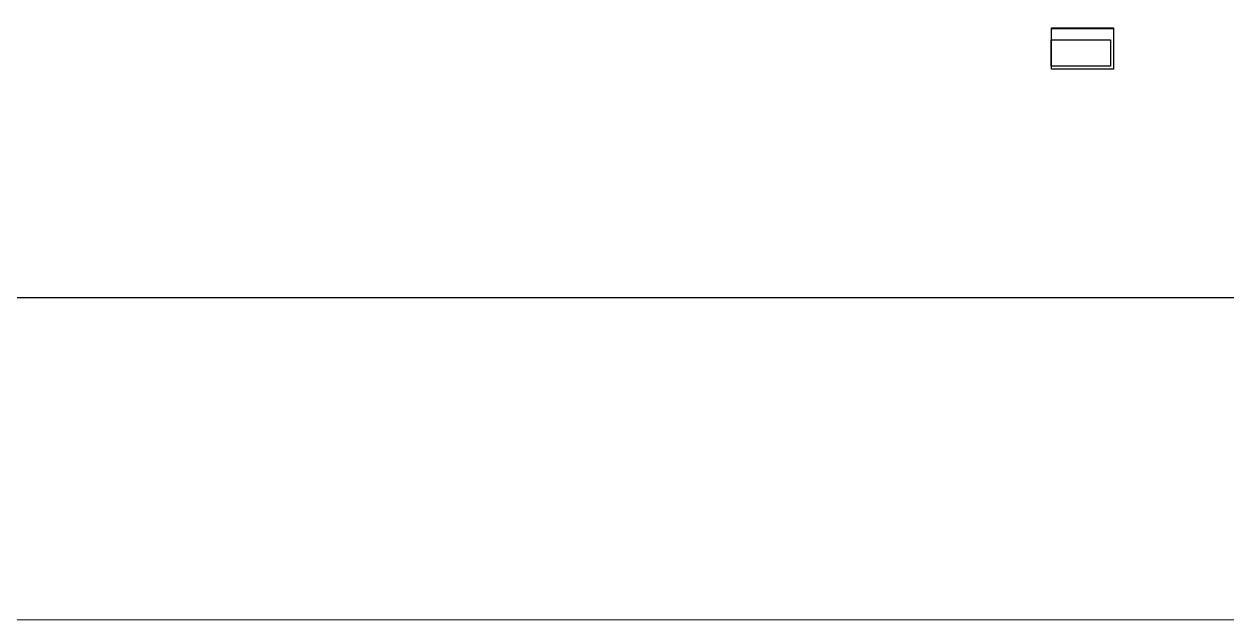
# Model space of a CAD drawing. Header units: millimetres. Extents: x 1531071 to 1560283, y -701792 to -691067.
# Drawn here: x 1554146 to 1556474, y -701792 to -700639 of the extents above; entities that cross this region are included whole.
import ezdxf

# ---------------------------------------------------------------- set-up
doc = ezdxf.new("R2010")
doc.units = ezdxf.units.MM
doc.header["$LTSCALE"] = 20
doc.header["$MEASUREMENT"] = 0
for name, color, linetype, lineweight in [('-DWG_ANA', 7, 'Continuous', 50), ('0 CE EQUP', 7, 'Continuous', 18), ('Shtamp', 7, 'Continuous', 15)]:
    doc.layers.add(name, color=color, linetype=linetype, lineweight=lineweight)
doc.layers.add('BL-N', color=30, linetype='Continuous')

# ---------------------------------------------------------------- blocks, each defined once
blk = doc.blocks.new('120 ÇIKIŞ')
at = {"layer": 'BL-N', "color": 0}
for p, q in [((69338.5, 42909.9), (69338.5, 42910.9)), ((69338.5, 42910.9), (69389.5, 42910.9)), ((69389.5, 42910.9), (69389.5, 42909.9))]:
    blk.add_line(p, q, dxfattribs=at)
for points in [[(69315.5, 42909.9), (69315.5, 42789.9), (69317.5, 42789.9), (69317.5, 42909.9)], [(69315.5, 42909.9), (69315.5, 42789.9), (69395.5, 42789.9), (69395.5, 42909.9)], [(69338.5, 42909.9), (69338.5, 42795.9), (69389.5, 42795.9), (69389.5, 42909.9)]]:
    blk.add_lwpolyline(points, close=True, dxfattribs=at)

msp = doc.modelspace()

# ---------------------------------------------------------------- linework, layer by layer
at = {"layer": '0 CE EQUP', "color": 1, "lineweight": -3, "ltscale": 0.5}
msp.add_lwpolyline([(1558558.2, -701168.8), (1552382.3, -701168.8), (1552382.3, -697375.1), (1558558.2, -697375.1)], close=True, dxfattribs=at)
at = {"layer": 'Shtamp', "lineweight": 15}
msp.add_lwpolyline([(1551427.4, -696797), (1559438.8, -696797), (1559438.8, -701792.1), (1551427.4, -701792.1)], close=True, dxfattribs=at)

# ---------------------------------------------------------------- block references
at = {"layer": '-DWG_ANA', "xscale": -1, "rotation": 90}
msp.add_blockref('120 ÇIKIŞ', (1599044.2, -631331.3), dxfattribs=at)

doc.saveas('drawing.dxf')
